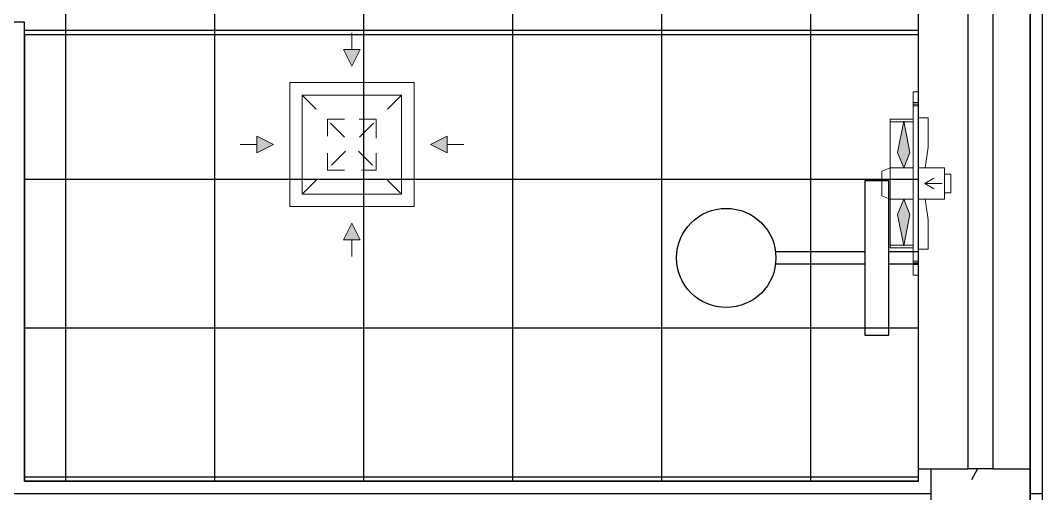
# Model space of a CAD drawing. Header units: millimetres. Extents: x -92759 to 184353, y -15225 to 86714.
# Drawn here: x -37566 to -35508, y 41541 to 42495 of the extents above; entities that cross this region are included whole.
import ezdxf

# ---------------------------------------------------------------- set-up
doc = ezdxf.new("R2010")
doc.units = ezdxf.units.MM
doc.linetypes.add('Aligning Line', pattern=[3.2004, 1.6002, -1.6002])
doc.linetypes.add('IDA - Grid Line', pattern=[2100, 1200, -300, 300, -300])
for name, color, linetype in [('0-1', 9, 'Continuous'), ('A-_DETA----_E-2', 9, 'Continuous'), ('A-_FLORPATT_H-1', 9, 'Continuous'), ('A-_WALL----_E', 8, 'Continuous'), ('A-_WALL----_H-1', 9, 'Continuous'), ('A-_WALLPRTN_E', 8, 'Continuous'), ('A-_WIND----_E', 8, 'Continuous'), ('M-ACMV_FCU', 5, 'Continuous')]:
    doc.layers.add(name, color=color, linetype=linetype)
doc.layers.add('A-_DETA----_E-6', color=7, linetype='Continuous', true_color=0x969696)
doc.layers.add('S-_ANOTGRID_E-1', color=9, linetype='IDA - Grid Line', true_color=0x808080)
doc.layers.add('M-ACMV_EAG', color=7, linetype='Continuous', lineweight=25, true_color=0x999900)
doc.layers.add('M-ACMV_FAD', color=3, linetype='Continuous', lineweight=18)
doc.layers.add('M-ACMV_FAF', color=86, linetype='Continuous', lineweight=9)

# ---------------------------------------------------------------- blocks, each defined once
blk = doc.blocks.new('IDA - Louver - 1 Panel - 1500L X 600H - B8-AW04-9762737-BLK8_RHH_1ST STOREY PLAN')
at = {"layer": 'A-_WIND----_E'}
for p, q in [((-750, 25), (750, 25)), ((-750, -25), (-750, 25)), ((750, 25), (750, -25)), ((750, -25), (-750, -25))]:
    blk.add_line(p, q, dxfattribs=at)
blk = doc.blocks.new('A$Cb2bf8f38')
at = {"layer": 'A-_FLORPATT_H-1'}
h = blk.add_hatch(dxfattribs=at)
h.set_pattern_fill('FP_6', color=256, style=0, pattern_type=2)
h.set_pattern_definition([(0, (4525, 13375), (0, 300), []), (90, (4525, 13375), (-300, 2e-14), [])])
h.paths.add_polyline_path([(2425, 9025), (5225, 9025), (5225, 9950), (5375, 9950), (5375, 9025), (7175, 9025), (7174, 12075), (6975, 12075), (6975, 12725), (7175, 12725), (7175, 13075), (4325, 13075), (4325, 11275), (4175, 11275), (4175, 13075), (3002, 13075), (3002, 12039), (2957, 12039), (2957, 13075), (2425, 13075), (2426, 12725), (2925, 12725), (2925, 12075), (2425, 12075), (2425, 9042.7)])
at = {"layer": 'A-_WALL----_H-1'}
h = blk.add_hatch(dxfattribs=at)
h.set_pattern_fill('FP_1', color=256, style=0, pattern_type=2)
h.set_pattern_definition([(0, (-11870.95, 40538.29), (609.6, 152.4), [50.292, -406.908, 50.292, -406.908, -2438.4]), (0, (-11870.95, 40538.29), (609.6, 152.4), [-914.4, 50.292, -864.108, 50.292, -406.908, -1066.8]), (0, (-11870.95, 40538.29), (609.6, 152.4), [-2286, 50.292, -254.508, 50.292, -711.708]), (120, (-11642.35, 40614.49), (-436.7823, 451.7291), [50.292, -406.908, 50.292, -406.908, -2438.4]), (120, (-11642.35, 40614.49), (-436.7823, 451.7291), [-914.4, 50.292, -864.108, 50.292, -406.908, -1066.8]), (120, (-11642.35, 40614.49), (-436.7823, 451.7291), [-2286, 50.292, -254.508, 50.292, -711.708]), (240, (-11566.15, 40919.29), (-172.8177, -604.1291), [50.292, -406.908, 50.292, -406.908, -2438.4]), (240, (-11566.15, 40919.29), (-172.8177, -604.1291), [-914.4, 50.292, -864.108, 50.292, -406.908, -1066.8]), (240, (-11566.15, 40919.29), (-172.8177, -604.1291), [-2286, 50.292, -254.508, 50.292, -711.708])])
h.paths.add_polyline_path([(7200, 9000), (7400, 9000), (7400, 9050.1), (7200, 9050.1), (7200, 9025)])
h.paths.add_polyline_path([(7200, 12075), (7400, 12075), (7400, 12100), (7200, 12100)])
h.paths.add_polyline_path([(7400, 12700), (7400, 13200), (7200, 13200), (7200, 12700)])
blk.add_lwpolyline([(-2385, -9825), (-2385, -5100), (7400, -5125), (7400, 46800), (-18575, 46800), (-18575, 38037.5), (-30600, 38100), (-30625, 26375), (-28100, 26375), (-28100, -2400), (-10500, -2425), (-10500, -9800), (-2385, -9825)], close=True)
at = {"layer": 'A-_DETA----_E-2'}
for p, q in [((7175, 9925), (5375, 9925)), ((5375, 9925), (5375, 9025)), ((7175, 9925), (5375, 9925)), ((5375, 9925), (5375, 9025)), ((7175, 9925), (5375, 9925)), ((5375, 9925), (5375, 9025)), ((7175, 9025), (7175, 9925)), ((7175, 9025), (7175, 9925)), ((7175, 9025), (7175, 9925)), ((7068, 9631), (7115, 9631)), ((7068, 9319), (7068, 9631)), ((7068, 9631), (7115, 9631)), ((7068, 9319), (7068, 9631)), ((7068, 9631), (7115, 9631)), ((7068, 9319), (7068, 9631)), ((7115, 9631), (7115, 9319)), ((7115, 9631), (7115, 9319)), ((7115, 9631), (7115, 9319)), ((7068, 9487.5), (6887.2, 9487.5)), ((7068, 9487.5), (6887.2, 9487.5)), ((7068, 9487.5), (6887.2, 9487.5)), ((7175, 9487.5), (7115, 9487.5)), ((7175, 9487.5), (7115, 9487.5)), ((7175, 9487.5), (7115, 9487.5)), ((7068, 9462.5), (6887.2, 9462.5)), ((7068, 9462.5), (6887.2, 9462.5)), ((7068, 9462.5), (6887.2, 9462.5)), ((7175, 9462.5), (7115, 9462.5)), ((7175, 9462.5), (7115, 9462.5)), ((7175, 9462.5), (7115, 9462.5)), ((7115, 9319), (7068, 9319)), ((7115, 9319), (7068, 9319)), ((7115, 9319), (7068, 9319)), ((5375, 9025), (7175, 9025)), ((5375, 9025), (7175, 9025)), ((5375, 9025), (7175, 9025))]:
    blk.add_line(p, q, dxfattribs=at)
blk.add_circle((6788, 9475), 100, dxfattribs=at)
blk.add_circle((6788, 9475), 100, dxfattribs=at)
blk.add_circle((6788, 9475), 100, dxfattribs=at)
at = {"layer": 'A-_DETA----_E-6'}
for p, q in [((7175, 9925), (5375, 9925)), ((5375, 9925), (5375, 9025)), ((7175, 9025), (7175, 9925)), ((7068, 9631), (7115, 9631)), ((7068, 9319), (7068, 9631)), ((7115, 9631), (7115, 9319)), ((7068, 9487.5), (6887.2, 9487.5)), ((7175, 9487.5), (7115, 9487.5)), ((7068, 9462.5), (6887.2, 9462.5)), ((7175, 9462.5), (7115, 9462.5)), ((7115, 9319), (7068, 9319)), ((5375, 9025), (7175, 9025))]:
    blk.add_line(p, q, dxfattribs=at)
blk.add_circle((6788, 9475), 100, dxfattribs=at)
at = {"layer": 'A-_WALL----_E'}
for p, q in [((7425, 4700), (7425, 24947.6)), ((7175, 9025), (7175, 12075)), ((7400, 12050.1), (7400, 7075)), ((7175, 9050.1), (7275, 9050.1)), ((7200, 9050.1), (7200, 5300)), ((7325, 9050.1), (7400, 9050.1)), ((5350, 9000), (7200, 9000)), ((7400, 9000), (7425, 9000))]:
    blk.add_line(p, q, dxfattribs=at)
at = {"layer": 'A-_WALLPRTN_E'}
for p, q in [((5375, 9950), (5225, 9950)), ((5375, 9025), (5375, 9950)), ((7175, 9025), (5375, 9025))]:
    blk.add_line(p, q, dxfattribs=at)
at = {"layer": 'S-_ANOTGRID_E-1'}
blk.add_line((7400, -20141.4), (7400, 53272.8), dxfattribs=at)
at = {"layer": 'A-_WIND----_E', "rotation": 269.9999999999999}
blk.add_blockref('IDA - Louver - 1 Panel - 1500L X 600H - B8-AW04-9762737-BLK8_RHH_1ST STOREY PLAN', (7300, 9800.1), dxfattribs=at)
blk = doc.blocks.new('A$C4bf6960b')
at = {"layer": 'M-ACMV_FAF', "lineweight": 5}
h = blk.add_hatch(color=256, dxfattribs=at)
h.dxf.hatch_style = 1
h.paths.add_polyline_path([(59.8, 125.4), (47.3, 62.7), (59.8, 31.4), (72.3, 62.7)])
h.paths.add_polyline_path([(72.3, -62.7), (59.8, -31.4), (47.3, -62.7), (59.8, -125.4)])
at = {"layer": 'M-ACMV_FAD', "lineweight": 5}
blk.add_line((-17.3, 0), (17.3, 0), dxfattribs=at)
blk.add_lwpolyline([(-1.1, 10.6), (17.3, 0), (-1.1, -10.6)], dxfattribs=at)
at = {"layer": 'M-ACMV_FAF', "lineweight": 5}
for p, q in [((30.2, -184.9), (30.2, 184.9)), ((30.2, 184.9), (40.5, 184.9)), ((30.2, 184.9), (40.5, 184.9)), ((40.5, -184.9), (40.5, 184.9)), ((30.2, 163.5), (40.5, 163.5)), ((30.2, 160), (40.5, 160)), ((30.2, 156.5), (40.5, 156.5)), ((30.2, 132.5), (10.3, 132.5)), ((10.3, 132.5), (10.3, 73.4)), ((87.1, 129.8), (40.5, 129.8)), ((87.1, 124.4), (40.5, 124.4)), ((47.3, 62.7), (59.8, 125.4)), ((59.8, 125.4), (72.3, 62.7)), ((87.1, -129.8), (87.1, 129.8)), ((10.3, 73.4), (16.9, 31.4)), ((59.8, 31.4), (47.3, 62.7)), ((72.3, 62.7), (59.8, 31.4)), ((30.2, 31.4), (-22.2, 31.4)), ((-22.2, 31.4), (-22.2, -31.4)), ((40.5, 31.4), (87.1, 31.4)), ((104.1, 25.1), (87.1, 31.4)), ((87.1, 31.4), (87.1, -31.4)), ((104.1, 25.1), (104.1, -25.1)), ((-22.2, 18.8), (-34.8, 18.8)), ((-34.8, 18.8), (-34.8, -18.8)), ((-22.2, -18.8), (-22.2, 18.8)), ((-22.2, -18.8), (-34.8, -18.8)), ((-22.2, -31.4), (30.2, -31.4)), ((10.3, -73.4), (16.9, -31.4)), ((40.5, -31.4), (87.1, -31.4)), ((59.8, -31.4), (47.3, -62.7)), ((72.3, -62.7), (59.8, -31.4)), ((87.1, -31.4), (104.1, -25.1)), ((10.3, -132.5), (10.3, -73.4)), ((47.3, -62.7), (59.8, -125.4)), ((59.8, -125.4), (72.3, -62.7)), ((30.2, -132.5), (10.3, -132.5)), ((87.1, -124.4), (40.5, -124.4)), ((87.1, -129.8), (40.5, -129.8)), ((30.2, -156.5), (40.5, -156.5)), ((30.2, -160), (40.5, -160)), ((30.2, -163.5), (40.5, -163.5)), ((30.2, -184.9), (40.5, -184.9))]:
    blk.add_line(p, q, dxfattribs=at)
blk = doc.blocks.new('A$C8e78aa09')
at = {"layer": 'M-ACMV_EAG', "lineweight": 5}
h = blk.add_hatch(color=256, dxfattribs=at)
h.dxf.hatch_style = 1
h.paths.add_polyline_path([(16.8, 191.6), (-16.8, 191.6), (0, 158)])
h = blk.add_hatch(color=256, dxfattribs=at)
h.dxf.hatch_style = 1
h.paths.add_polyline_path([(-191.6, 16.8), (-191.6, -16.8), (-158, 0)])
h = blk.add_hatch(color=256, dxfattribs=at)
h.dxf.hatch_style = 1
h.paths.add_polyline_path([(158, 0), (191.6, -16.8), (191.6, 16.8)])
h = blk.add_hatch(color=256, dxfattribs=at)
h.dxf.hatch_style = 1
h.paths.add_polyline_path([(0, -158), (-16.8, -191.6), (16.8, -191.6)])
for p, q in [((0, 225.2), (0, 191.6)), ((-16.8, 191.6), (16.8, 191.6)), ((0, 158), (-16.8, 191.6)), ((-16.8, 191.6), (16.8, 191.6)), ((0, 158), (16.8, 191.6)), ((-225.2, 0), (-191.6, 0)), ((-191.6, -16.8), (-191.6, 16.8)), ((-158, 0), (-191.6, 16.8)), ((-191.6, -16.8), (-191.6, 16.8)), ((-158, 0), (-191.6, -16.8)), ((158, 0), (191.6, 16.8)), ((158, 0), (191.6, -16.8)), ((191.6, -16.8), (191.6, 16.8)), ((191.6, -16.8), (191.6, 16.8)), ((225.2, 0), (191.6, 0)), ((0, -158), (-16.8, -191.6)), ((0, -158), (16.8, -191.6)), ((-16.8, -191.6), (16.8, -191.6)), ((-16.8, -191.6), (16.8, -191.6)), ((0, -225.2), (0, -191.6))]:
    blk.add_line(p, q, dxfattribs=at)
at = {"layer": 'M-ACMV_EAG', "linetype": 'Aligning Line', "lineweight": 5, "ltscale": 25}
for p, q in [((-100, 100), (100, -100)), ((100, 100), (-100, -100))]:
    blk.add_line(p, q, dxfattribs=at)
at = {"layer": 'M-ACMV_EAG', "lineweight": 5}
for points in [[(-125, 125), (125, 125), (125, -125), (-125, -125)], [(-100, 100), (100, 100), (100, -100), (-100, -100)]]:
    blk.add_lwpolyline(points, close=True, dxfattribs=at)
for points in [[(-14.9, 51.2), (-49.1, 51.2), (-49.1, 17.1)], [(49.1, 12.8), (49.1, 51.2), (14.9, 51.2)], [(-49.1, -17.1), (-49.1, -51.2), (-14.9, -51.2)], [(49.1, -17.1), (49.1, -51.2), (19.2, -51.2)]]:
    blk.add_lwpolyline(points, dxfattribs=at)
blk = doc.blocks.new('ACMV_B8L1_R9')
at = {"layer": 'M-ACMV_EAG', "lineweight": 5}
blk.add_blockref('A$C8e78aa09', (252904.2, -67710), dxfattribs=at)
at = {"layer": 'M-ACMV_FAF', "linetype": 'ByBlock', "lineweight": 5, "rotation": 180}
blk.add_blockref('A$C4bf6960b', (254075.2, -67788.4), dxfattribs=at)

msp = doc.modelspace()

# ---------------------------------------------------------------- block references
at = {"layer": '0-1'}
msp.add_blockref('A$Cb2bf8f38', (-42933, 32541.2), dxfattribs=at)

# ---------------------------------------------------------------- next in the draw order: block references
at = {"layer": 'M-ACMV_FCU', "color": 5}
msp.add_blockref('ACMV_B8L1_R9', (-289803, 109954.6), dxfattribs=at)

doc.saveas('drawing.dxf')
